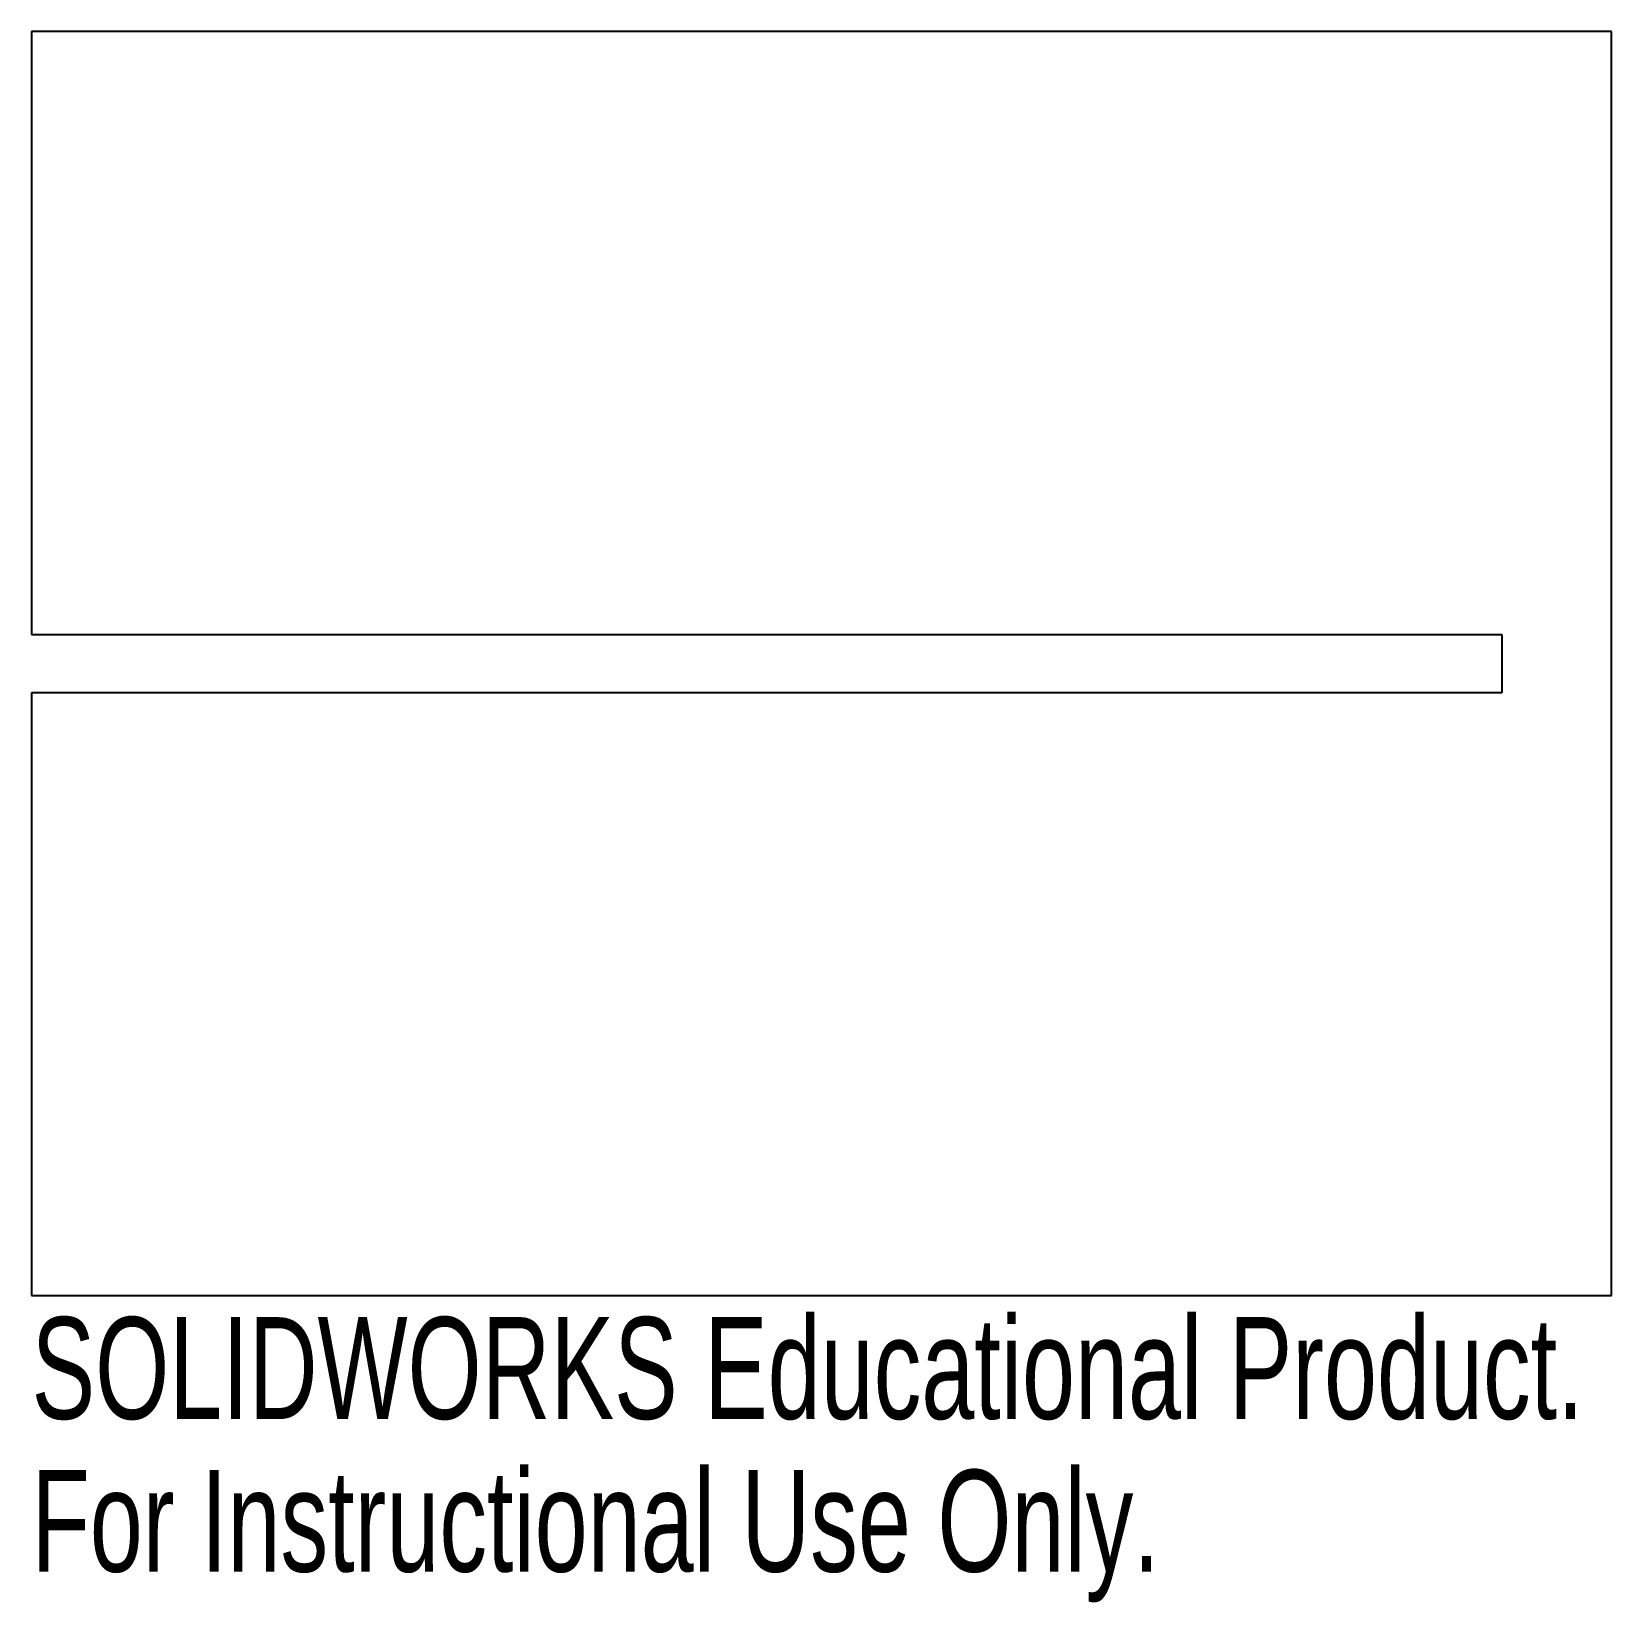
# Model space of a CAD drawing. Header units: millimetres. Extents: x -35 to 40, y -44.6 to 30.
import ezdxf

# ---------------------------------------------------------------- set-up
doc = ezdxf.new("R2010")
doc.units = ezdxf.units.MM
doc.styles.add('SLDTEXTSTYLE0', font='TXT', dxfattribs={"width": 0.7})

msp = doc.modelspace()

# ---------------------------------------------------------------- linework, layer by layer
at = {"color": 7, "linetype": 'Continuous', "lineweight": 25}
for p, q in [((-35, 30), (-35, 1.387)), ((40, 30), (-35, 30)), ((40, -30), (40, 30)), ((-35, 1.387), (34.8, 1.387)), ((34.8, 1.387), (34.8, -1.387)), ((34.8, -1.387), (-35, -1.387)), ((-35, -1.387), (-35, -30)), ((-35, -30), (40, -30))]:
    msp.add_line(p, q, dxfattribs=at)

# ---------------------------------------------------------------- texts
at = {"color": 7, "linetype": 'Continuous', "char_height": 4.83362, "attachment_point": 1, "style": 'SLDTEXTSTYLE0'}
for s, insert in [('SOLIDWORKS Educational Product.', (-35, -31.02)), ('For Instructional Use Only.', (-35, -38.27))]:
    msp.add_mtext(s, dxfattribs=dict(at, insert=insert))

doc.saveas('drawing.dxf')
